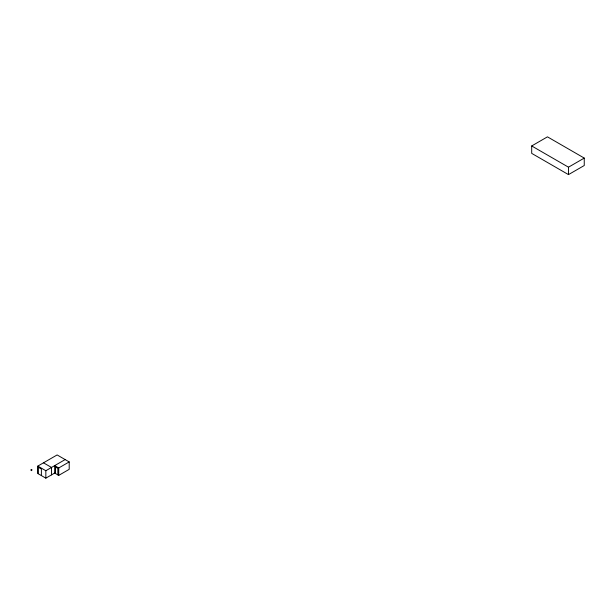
<?xml version="1.0" encoding="UTF-8"?>
<svg xmlns="http://www.w3.org/2000/svg" width="615" height="615" viewBox="0 0 615 615"><rect width="100%" height="100%" fill="white"/><g stroke="black" fill="none" stroke-linecap="round" stroke-linejoin="round"><path stroke-width="0.92" d="M531.698 145.955L547.458 136.845L584.25 158.086L584.25 165.512L568.483 174.614L531.698 153.373L531.698 145.955L568.483 167.188L584.25 158.086M54.674 473.043L45.841 478.155L37.815 473.519L37.815 466.093L57.126 454.939L69.203 461.919L69.203 469.337L58.733 475.387L54.674 473.043L54.674 465.624L65.152 459.574M37.815 466.093L45.841 470.729L54.674 465.624L58.733 467.961L69.203 461.919M43.488 462.818L51.514 467.454L51.514 474.872M31.826 469.768C29.658 468.853 31.772 472.066 31.919 469.914M568.483 167.188L568.483 174.614M58.733 467.961L58.733 475.387M57.848 474.88L57.848 468.361L55.45 466.977L55.45 473.488M45.841 470.729L45.841 478.155M41.382 475.572L41.382 469.037L38.138 467.169L38.138 473.704"/></g></svg>
